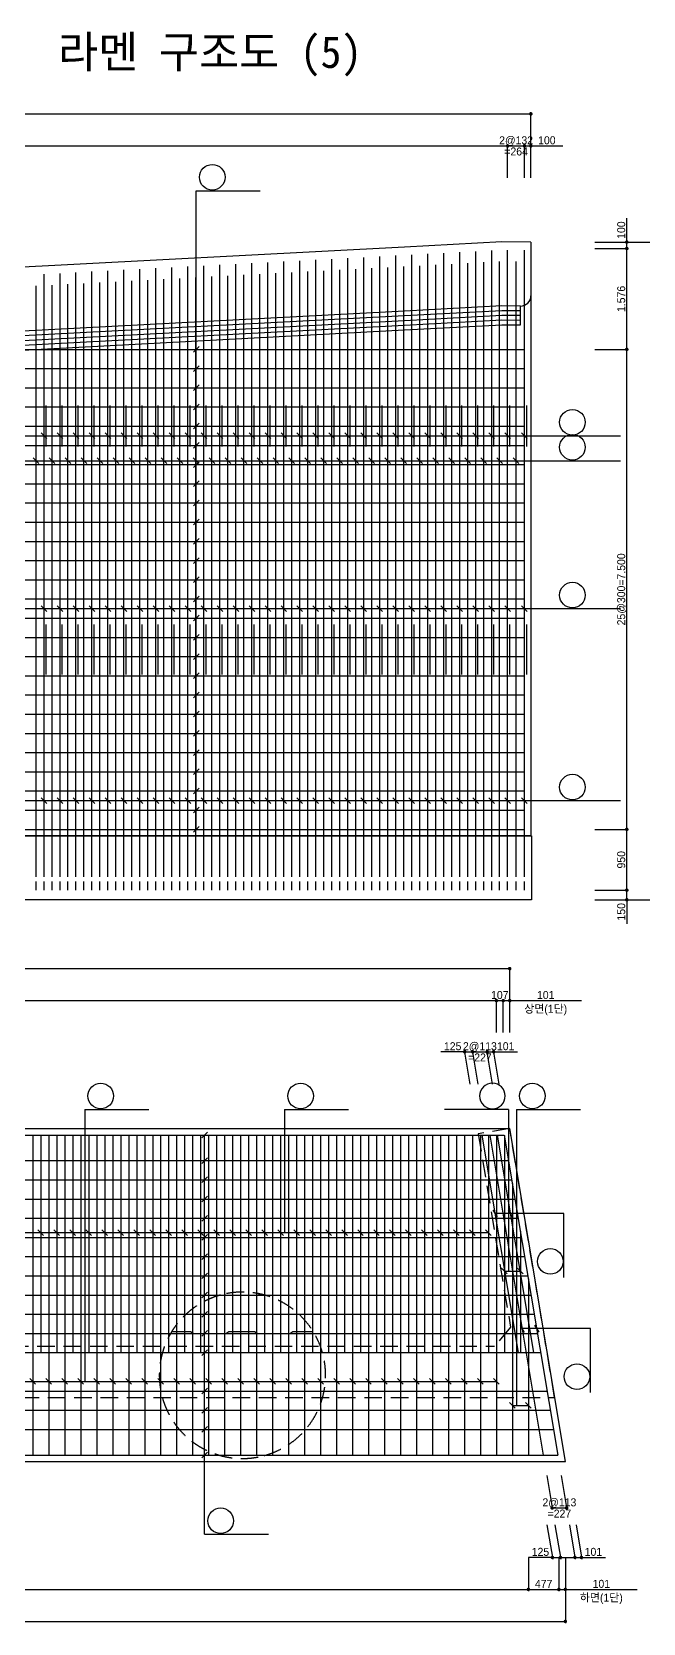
# Model space of a CAD drawing. Extents: x 2629709 to 3675628, y 1179 to 102095.
# Drawn here: x 3164761 to 3174322, y 3100 to 27964 of the extents above; entities that cross this region are included whole.
import ezdxf
from ezdxf.enums import TextEntityAlignment as Align

# ---------------------------------------------------------------- set-up
doc = ezdxf.new("R2010")
doc.units = 0
doc.header["$LTSCALE"] = 550
doc.header["$MEASUREMENT"] = 0
doc.linetypes.add('A-DASHD01', pattern=[0.75, 0.5, -0.25])
doc.linetypes.add('HIDDEN', pattern=[0.375, 0.25, -0.125])
for name, color, linetype in [('CS-CNTL', 1, 'A-DASHD01'), ('CS-CONC-MAJR', 4, 'CONTINUOUS'), ('CS-CONC-MINR', 3, 'A-DASHD01'), ('CS-DIML', 1, 'CONTINUOUS'), ('CS-DIMT', 3, 'CONTINUOUS'), ('CS-MISC', 3, 'CONTINUOUS'), ('CS-RBAR-EREC', 6, 'CONTINUOUS'), ('CS-RBAR-MAJR', 6, 'CONTINUOUS'), ('CS-SYMB', 3, 'CONTINUOUS'), ('CS-SYMB-LIN3', 1, 'CONTINUOUS'), ('CS-TEXT', 3, 'CONTINUOUS'), ('TITLE-TEXT', 7, 'CONTINUOUS')]:
    doc.layers.add(name, color=color, linetype=linetype)
doc.styles.add('A_STANDARD', font='Dotum.ttf')
doc.styles.add('TB_TEXT', font='DotumChe.ttf')

# ---------------------------------------------------------------- blocks, each defined once
blk = doc.blocks.new('CXLEATK')
at = {"layer": 'CS-MISC'}
blk.add_line((-0.883885, 0.883882), (0.883882, -0.883882), dxfattribs=at)
blk = doc.blocks.new('CSBNUM1')
at = {"layer": 'CS-SYMB-LIN3'}
blk.add_line((0, 0), (20, 0), dxfattribs=at)
blk.add_circle((5, 4.2), 4, dxfattribs=at)
at = {"layer": 'CS-TEXT', "style": 'A_STANDARD', "flags": 1}
blk.add_attdef('RB_NO', text='', height=2.5, dxfattribs=at).set_placement((5, 4.2), align=Align.MIDDLE)
for tag, p in [('RB_DIA', (11.5, 1.5)), ('RB_LEN', (1.739, -3.958874))]:
    blk.add_attdef(tag, p, '', height=2.5, dxfattribs=at)
blk = doc.blocks.new('CSNUM1-KCFIT')
at = {"layer": 'CS-SYMB-LIN3'}
blk.add_line((0, 0), (20, 0), dxfattribs=at)
blk.add_circle((5, 4.2), 4, dxfattribs=at)
at = {"layer": 'CS-TEXT', "style": 'A_STANDARD', "width": 1.529584, "flags": 1}
blk.add_attdef('RB_NO', text='', height=2.5, dxfattribs=at).set_placement((1.604173, 2.917017), (8.341627, 2.917017), align=Align.FIT)
at = {"layer": 'CS-TEXT', "style": 'A_STANDARD', "flags": 1}
for tag, p in [('RB_DIA', (11.5, 1.5)), ('RB_LEN', (1.739, -3.958874))]:
    blk.add_attdef(tag, p, '', height=2.5, dxfattribs=at)
blk = doc.blocks.new('CXDIMDT2')
at = {"layer": 'CS-MISC', "const_width": 0.5}
blk.add_lwpolyline([(0.25, 0, 1), (-0.25, 0, 1)], format="xyb", close=True, dxfattribs=at)

msp = doc.modelspace()

# ---------------------------------------------------------------- linework, layer by layer
at = {"layer": 'CS-CNTL', "linetype": 'A-DASHD01'}
for start, end in [(105.2508, 285.2508), (285.2508, 105.2508)]:
    msp.add_arc((3168055, 6973), 1300, start, end, dxfattribs=at)
at = {"layer": 'CS-CONC-MAJR'}
for p, q in [((3172109, 24682), (3170587, 24601)), ((3172565, 24679), (3172109, 24682)), ((3172565, 24679), (3172565, 15403)), ((3172565, 24679), (3172565, 23840)), ((3170587, 24601), (3161758, 24136)), ((3172109, 23682), (3170587, 23601)), ((3172404, 23680), (3172109, 23682)), ((3172398, 23680), (3172398, 23380)), ((3170587, 23601), (3161758, 23136)), ((3170587, 23526), (3161758, 23061)), ((3170587, 23451), (3161758, 22986)), ((3170587, 23376), (3161758, 22911)), ((3172109, 23607), (3170587, 23526)), ((3172109, 23532), (3170587, 23451)), ((3172109, 23457), (3170587, 23376)), ((3172109, 23382), (3170587, 23301)), ((3172398, 23605), (3172109, 23607)), ((3172398, 23530), (3172109, 23532)), ((3172398, 23455), (3172109, 23457)), ((3172398, 23380), (3172109, 23382)), ((3170587, 23301), (3161758, 22836)), ((3151833, 15403), (3172574, 15403)), ((3172565, 15403), (3162202, 15403)), ((3172574, 15403), (3172574, 14403)), ((3172574, 14403), (3151833, 14403)), ((3151447, 10827), (3172234, 10827)), ((3173104, 5627), (3172234, 10827)), ((3152409, 5627), (3173104, 5627))]:
    msp.add_line(p, q, dxfattribs=at)
msp.add_arc((3172405, 23840), 160, 269.6503, 0, dxfattribs=at)
at = {"layer": 'CS-CONC-MINR'}
for p, q in [((3172234, 10827), (3171741, 10745)), ((3171741, 10745), (3172247, 7723)), ((3172937, 6627), (3172234, 10827)), ((3172247, 7723), (3171996, 7427)), ((3152884, 7427), (3171996, 7427)), ((3152224, 6627), (3172937, 6627))]:
    msp.add_line(p, q, dxfattribs=at)
at = {"layer": 'CS-DIML'}
for p, q in [((3151838, 26682), (3172565, 26682)), ((3151838, 26682), (3172565, 26682)), ((3172565, 26182), (3172565, 26707)), ((3172565, 26182), (3172565, 26707)), ((3152202, 26182), (3172202, 26182)), ((3152202, 26182), (3172202, 26182)), ((3172202, 25682), (3172202, 26207)), ((3172202, 25682), (3172202, 26207)), ((3172202, 26182), (3172465, 26182)), ((3172202, 26182), (3172465, 26182)), ((3172465, 25682), (3172465, 26207)), ((3172465, 25682), (3172465, 26207)), ((3172465, 26182), (3172565, 26182)), ((3172465, 26182), (3172565, 26182)), ((3172565, 25682), (3172565, 26207)), ((3172565, 25682), (3172565, 26207)), ((3172565, 26182), (3173065, 26182)), ((3172565, 26182), (3173065, 26182)), ((3167333, 23003), (3167333, 25482)), ((3174065, 24679), (3174065, 25054)), ((3173565, 24679), (3174090, 24679)), ((3174065, 24579), (3174065, 24679)), ((3174065, 24679), (3174590, 24679)), ((3173565, 24579), (3174090, 24579)), ((3174065, 23003), (3174065, 24579)), ((3167333, 15503), (3167333, 23003)), ((3173565, 23003), (3174090, 23003)), ((3174065, 15503), (3174065, 23003)), ((3162452, 21653), (3172465, 21653)), ((3172465, 21653), (3172965, 21653)), ((3162327, 21263), (3172334, 21263)), ((3172334, 21263), (3172965, 21263)), ((3162452, 18953), (3172465, 18953)), ((3172465, 18953), (3172965, 18953)), ((3162452, 15953), (3172465, 15953)), ((3172465, 15953), (3172965, 15953)), ((3173565, 15503), (3174090, 15503)), ((3174065, 14553), (3174065, 15503)), ((3173565, 14553), (3174090, 14553)), ((3174065, 14403), (3174065, 14553)), ((3173565, 14403), (3174090, 14403)), ((3174065, 14403), (3174065, 14028)), ((3174065, 14403), (3174590, 14403)), ((3151447, 13327), (3172234, 13327)), ((3172234, 12827), (3172234, 13352)), ((3152151, 12827), (3172026, 12827)), ((3172026, 12327), (3172026, 12852)), ((3172026, 12827), (3172133, 12827)), ((3172133, 12327), (3172133, 12852)), ((3172133, 12827), (3172234, 12827)), ((3172234, 12327), (3172234, 12852)), ((3172234, 12827), (3173359, 12827)), ((3171530, 12027), (3171155, 12027)), ((3171615, 11521), (3171526, 12052)), ((3171530, 12027), (3171655, 12027)), ((3171740, 11521), (3171651, 12052)), ((3171655, 12027), (3171882, 12027)), ((3171967, 11521), (3171878, 12052)), ((3171882, 12027), (3171983, 12027)), ((3172068, 11521), (3171979, 12052)), ((3171983, 12027), (3172358, 12027)), ((3165589, 11127), (3165589, 6877)), ((3168714, 11127), (3168714, 9202)), ((3172214, 11127), (3172214, 8602)), ((3172339, 11127), (3172339, 6502)), ((3167464, 5727), (3167464, 10727)), ((3172241, 9502), (3172003, 9502)), ((3173080, 9502), (3172241, 9502)), ((3162401, 9202), (3171901, 9202)), ((3172151, 8602), (3172401, 8602)), ((3172656, 7702), (3172429, 7702)), ((3173495, 7702), (3172656, 7702)), ((3162526, 6877), (3172026, 6877)), ((3172276, 6502), (3172526, 6502)), ((3167464, 4490), (3167464, 5727)), ((3172813, 5407), (3172902, 4875)), ((3173040, 5407), (3173129, 4875)), ((3172898, 4900), (3173125, 4900)), ((3172817, 4634), (3172906, 4102)), ((3172942, 4634), (3173031, 4102)), ((3173169, 4634), (3173258, 4102)), ((3173271, 4634), (3173360, 4102)), ((3172526, 4127), (3172526, 3602)), ((3172902, 4127), (3172527, 4127)), ((3172902, 4127), (3173027, 4127)), ((3173003, 4127), (3173003, 3602)), ((3173027, 4127), (3173254, 4127)), ((3173104, 4127), (3173104, 3602)), ((3173254, 4127), (3173355, 4127)), ((3173355, 4127), (3173730, 4127)), ((3152526, 3627), (3172526, 3627)), ((3172526, 3627), (3173003, 3627)), ((3173003, 3627), (3173104, 3627)), ((3173104, 3627), (3174229, 3627)), ((3173104, 3627), (3173104, 3102)), ((3152409, 3127), (3173104, 3127))]:
    msp.add_line(p, q, dxfattribs=at)
at = {"layer": 'CS-RBAR-EREC'}
for p, q in [((3164988, 21483), (3164988, 22123)), ((3165238, 21483), (3165238, 22123)), ((3165488, 21483), (3165488, 22123)), ((3165738, 21483), (3165738, 22123)), ((3165988, 21483), (3165988, 22123)), ((3166238, 21483), (3166238, 22123)), ((3166488, 21483), (3166488, 22123)), ((3166738, 21483), (3166738, 22123)), ((3166988, 21483), (3166988, 22123)), ((3167238, 21483), (3167238, 22123)), ((3167488, 21483), (3167488, 22123)), ((3167738, 21483), (3167738, 22123)), ((3167988, 21483), (3167988, 22123)), ((3168238, 21483), (3168238, 22123)), ((3168488, 21483), (3168488, 22123)), ((3168738, 21483), (3168738, 22123)), ((3168988, 21483), (3168988, 22123)), ((3169238, 21483), (3169238, 22123)), ((3169488, 21483), (3169488, 22123)), ((3169738, 21483), (3169738, 22123)), ((3169988, 21483), (3169988, 22123)), ((3170238, 21483), (3170238, 22123)), ((3170488, 21483), (3170488, 22123)), ((3170738, 21483), (3170738, 22123)), ((3170988, 21483), (3170988, 22123)), ((3171238, 21483), (3171238, 22123)), ((3171488, 21483), (3171488, 22123)), ((3171738, 21483), (3171738, 22123)), ((3171988, 21483), (3171988, 22123)), ((3172238, 21483), (3172238, 22123)), ((3172501, 21483), (3172501, 22123)), ((3164988, 17923), (3164988, 18703)), ((3165238, 17923), (3165238, 18703)), ((3165488, 17923), (3165488, 18703)), ((3165738, 17923), (3165738, 18703)), ((3165988, 17923), (3165988, 18703)), ((3166238, 17923), (3166238, 18703)), ((3166488, 17923), (3166488, 18703)), ((3166738, 17923), (3166738, 18703)), ((3166988, 17923), (3166988, 18703)), ((3167238, 17923), (3167238, 18703)), ((3167488, 17923), (3167488, 18703)), ((3167738, 17923), (3167738, 18703)), ((3167988, 17923), (3167988, 18703)), ((3168238, 17923), (3168238, 18703)), ((3168488, 17923), (3168488, 18703)), ((3168738, 17923), (3168738, 18703)), ((3168988, 17923), (3168988, 18703)), ((3169238, 17923), (3169238, 18703)), ((3169488, 17923), (3169488, 18703)), ((3169738, 17923), (3169738, 18703)), ((3169988, 17923), (3169988, 18703)), ((3170238, 17923), (3170238, 18703)), ((3170488, 17923), (3170488, 18703)), ((3170738, 17923), (3170738, 18703)), ((3170988, 17923), (3170988, 18703)), ((3171238, 17923), (3171238, 18703)), ((3171488, 17923), (3171488, 18703)), ((3171738, 17923), (3171738, 18703)), ((3171988, 17923), (3171988, 18703)), ((3172238, 17923), (3172238, 18703)), ((3172501, 17923), (3172501, 18703))]:
    msp.add_line(p, q, dxfattribs=at)
at = {"layer": 'CS-RBAR-EREC', "linetype": 'Continuous'}
for p, q in [((3167771, 8242), (3167794, 8227)), ((3168294, 8227), (3168324, 8245)), ((3166950, 7657), (3167244, 7657)), ((3167244, 7657), (3167294, 7627)), ((3167794, 7627), (3167844, 7657)), ((3167844, 7657), (3168244, 7657)), ((3168244, 7657), (3168294, 7627)), ((3168794, 7627), (3168844, 7657)), ((3168844, 7657), (3169160, 7657))]:
    msp.add_line(p, q, dxfattribs=at)
at = {"layer": 'CS-RBAR-MAJR'}
for p, q in [((3168702, 21483), (3168702, 24375)), ((3168952, 21483), (3168952, 24388)), ((3169202, 21483), (3169202, 24401)), ((3169452, 21483), (3169452, 24414)), ((3169702, 21483), (3169702, 24427)), ((3169952, 21483), (3169952, 24440)), ((3170202, 21483), (3170202, 24454)), ((3170452, 21483), (3170452, 24467)), ((3170702, 21483), (3170702, 24480)), ((3170952, 21483), (3170952, 24493)), ((3171202, 21483), (3171202, 24506)), ((3171452, 21483), (3171452, 24520)), ((3171702, 21483), (3171702, 24533)), ((3171952, 21483), (3171952, 24546)), ((3172077, 14793), (3172077, 24376)), ((3172202, 21483), (3172202, 24554)), ((3172334, 14793), (3172334, 24376)), ((3172465, 21483), (3172465, 24553)), ((3164952, 21483), (3164952, 24177)), ((3165202, 21483), (3165202, 24190)), ((3165452, 21483), (3165452, 24204)), ((3165702, 21483), (3165702, 24217)), ((3165952, 21483), (3165952, 24230)), ((3166202, 21483), (3166202, 24243)), ((3166452, 21483), (3166452, 24256)), ((3166702, 21483), (3166702, 24269)), ((3166952, 21483), (3166952, 24283)), ((3167202, 21483), (3167202, 24296)), ((3167327, 14793), (3167327, 24126)), ((3167452, 21483), (3167452, 24309)), ((3167577, 14793), (3167577, 24139)), ((3167702, 21483), (3167702, 24322)), ((3167827, 14793), (3167827, 24152)), ((3167952, 21483), (3167952, 24335)), ((3168077, 14793), (3168077, 24165)), ((3168202, 21483), (3168202, 24348)), ((3168327, 14793), (3168327, 24178)), ((3168452, 21483), (3168452, 24362)), ((3168577, 14793), (3168577, 24191)), ((3168827, 14793), (3168827, 24204)), ((3169077, 14793), (3169077, 24218)), ((3169327, 14793), (3169327, 24231)), ((3169577, 14793), (3169577, 24244)), ((3169827, 14793), (3169827, 24257)), ((3170077, 14793), (3170077, 24270)), ((3170327, 14793), (3170327, 24283)), ((3170577, 14793), (3170577, 24297)), ((3170827, 14793), (3170827, 24310)), ((3171077, 14793), (3171077, 24323)), ((3171327, 14793), (3171327, 24336)), ((3171577, 14793), (3171577, 24350)), ((3171827, 14793), (3171827, 24363)), ((3164827, 14793), (3164827, 23994)), ((3165077, 14793), (3165077, 24007)), ((3165327, 14793), (3165327, 24020)), ((3165577, 14793), (3165577, 24033)), ((3165827, 14793), (3165827, 24047)), ((3166077, 14793), (3166077, 24060)), ((3166327, 14793), (3166327, 24073)), ((3166577, 14793), (3166577, 24086)), ((3166827, 14793), (3166827, 24099)), ((3167077, 14793), (3167077, 24112)), ((3162202, 23003), (3172464, 23003)), ((3162202, 22703), (3172464, 22703)), ((3162202, 22403), (3172464, 22403)), ((3162202, 22103), (3172464, 22103)), ((3164952, 17923), (3164952, 22123)), ((3165202, 17923), (3165202, 22123)), ((3165452, 17923), (3165452, 22123)), ((3165702, 17923), (3165702, 22123)), ((3165952, 17923), (3165952, 22123)), ((3166202, 17923), (3166202, 22123)), ((3166452, 17923), (3166452, 22123)), ((3166702, 17923), (3166702, 22123)), ((3166952, 17923), (3166952, 22123)), ((3167202, 17923), (3167202, 22123)), ((3167452, 17923), (3167452, 22123)), ((3167702, 17923), (3167702, 22123)), ((3167952, 17923), (3167952, 22123)), ((3168202, 17923), (3168202, 22123)), ((3168452, 17923), (3168452, 22123)), ((3168702, 17923), (3168702, 22123)), ((3168952, 17923), (3168952, 22123)), ((3169202, 17923), (3169202, 22123)), ((3169452, 17923), (3169452, 22123)), ((3169702, 17923), (3169702, 22123)), ((3169952, 17923), (3169952, 22123)), ((3170202, 17923), (3170202, 22123)), ((3170452, 17923), (3170452, 22123)), ((3170702, 17923), (3170702, 22123)), ((3170952, 17923), (3170952, 22123)), ((3171202, 17923), (3171202, 22123)), ((3171452, 17923), (3171452, 22123)), ((3171702, 17923), (3171702, 22123)), ((3171952, 17923), (3171952, 22123)), ((3172202, 17923), (3172202, 22123)), ((3172465, 17923), (3172465, 22123)), ((3162202, 21803), (3172464, 21803)), ((3162202, 21503), (3172464, 21503)), ((3162202, 21203), (3172464, 21203)), ((3162202, 20903), (3172464, 20903)), ((3162202, 20603), (3172464, 20603)), ((3162202, 20303), (3172464, 20303)), ((3162202, 20003), (3172464, 20003)), ((3162202, 19703), (3172464, 19703)), ((3162202, 19403), (3172464, 19403)), ((3162202, 19103), (3172464, 19103)), ((3162202, 18803), (3172464, 18803)), ((3164952, 14823), (3164952, 18703)), ((3165202, 14823), (3165202, 18703)), ((3165452, 14823), (3165452, 18703)), ((3165702, 14823), (3165702, 18703)), ((3165952, 14823), (3165952, 18703)), ((3166202, 14823), (3166202, 18703)), ((3166452, 14823), (3166452, 18703)), ((3166702, 14823), (3166702, 18703)), ((3166952, 14823), (3166952, 18703)), ((3167202, 14823), (3167202, 18703)), ((3167452, 14823), (3167452, 18703)), ((3167702, 14823), (3167702, 18703)), ((3167952, 14823), (3167952, 18703)), ((3168202, 14823), (3168202, 18703)), ((3168452, 14823), (3168452, 18703)), ((3168702, 14823), (3168702, 18703)), ((3168952, 14823), (3168952, 18703)), ((3169202, 14823), (3169202, 18703)), ((3169452, 14823), (3169452, 18703)), ((3169702, 14823), (3169702, 18703)), ((3169952, 14823), (3169952, 18703)), ((3170202, 14823), (3170202, 18703)), ((3170452, 14823), (3170452, 18703)), ((3170702, 14823), (3170702, 18703)), ((3170952, 14823), (3170952, 18703)), ((3171202, 14823), (3171202, 18703)), ((3171452, 14823), (3171452, 18703)), ((3171702, 14823), (3171702, 18703)), ((3171952, 14823), (3171952, 18703)), ((3172202, 14823), (3172202, 18703)), ((3172465, 14823), (3172465, 18703)), ((3162202, 18503), (3172464, 18503)), ((3162202, 18203), (3172464, 18203)), ((3162202, 17903), (3172464, 17903)), ((3162202, 17603), (3172464, 17603)), ((3162202, 17303), (3172464, 17303)), ((3162202, 17003), (3172464, 17003)), ((3162202, 16703), (3172464, 16703)), ((3162202, 16403), (3172464, 16403)), ((3162202, 16103), (3172464, 16103)), ((3162202, 15803), (3172464, 15803)), ((3162202, 15503), (3172464, 15503)), ((3162299, 10727), (3172150, 10727)), ((3164776, 10727), (3164776, 5727)), ((3164901, 10727), (3164901, 7327)), ((3165026, 10727), (3165026, 5727)), ((3165151, 10727), (3165151, 7327)), ((3165276, 10727), (3165276, 5727)), ((3165401, 10727), (3165401, 7327)), ((3165526, 10727), (3165526, 5727)), ((3165651, 10727), (3165651, 7327)), ((3165776, 10727), (3165776, 5727)), ((3165901, 10727), (3165901, 7327)), ((3166026, 10727), (3166026, 5727)), ((3166151, 10727), (3166151, 7327)), ((3166276, 10727), (3166276, 5727)), ((3166401, 10727), (3166401, 7327)), ((3166526, 10727), (3166526, 5727)), ((3166651, 10727), (3166651, 7327)), ((3166776, 10727), (3166776, 5727)), ((3166901, 10727), (3166901, 7327)), ((3167026, 10727), (3167026, 5727)), ((3167151, 10727), (3167151, 7327)), ((3167276, 10727), (3167276, 5727)), ((3167401, 10727), (3167401, 7327)), ((3167526, 10727), (3167526, 5727)), ((3167651, 10727), (3167651, 7327)), ((3167776, 10727), (3167776, 5727)), ((3167901, 10727), (3167901, 7327)), ((3168026, 10727), (3168026, 5727)), ((3168151, 10727), (3168151, 7327)), ((3168276, 10727), (3168276, 5727)), ((3168401, 10727), (3168401, 7327)), ((3168526, 10727), (3168526, 5727)), ((3168651, 10727), (3168651, 7327)), ((3168776, 10727), (3168776, 5727)), ((3168901, 10727), (3168901, 7327)), ((3169026, 10727), (3169026, 5727)), ((3169151, 10727), (3169151, 7327)), ((3169276, 10727), (3169276, 5727)), ((3169401, 10727), (3169401, 7327)), ((3169526, 10727), (3169526, 5727)), ((3169651, 10727), (3169651, 7327)), ((3169776, 10727), (3169776, 5727)), ((3169901, 10727), (3169901, 7327)), ((3170026, 10727), (3170026, 5727)), ((3170151, 10727), (3170151, 7327)), ((3170276, 10727), (3170276, 5727)), ((3170401, 10727), (3170401, 7327)), ((3170526, 10727), (3170526, 5727)), ((3170651, 10727), (3170651, 7327)), ((3170776, 10727), (3170776, 5727)), ((3170901, 10727), (3170901, 7327)), ((3171026, 10727), (3171026, 5727)), ((3171151, 10727), (3171151, 7327)), ((3171276, 10727), (3171276, 5727)), ((3171401, 10727), (3171401, 7327)), ((3171526, 10727), (3171526, 5727)), ((3171651, 10727), (3171651, 7327)), ((3171776, 10727), (3171776, 5727)), ((3171798, 10727), (3172367, 7327)), ((3171901, 10727), (3171901, 7327)), ((3171923, 10727), (3172759, 5727)), ((3172026, 10727), (3172026, 5727)), ((3172036, 10727), (3172605, 7327)), ((3172150, 10727), (3172986, 5727)), ((3172151, 10719), (3172151, 7327)), ((3162299, 10327), (3172217, 10327)), ((3162299, 10027), (3172267, 10027)), ((3172276, 9972), (3172276, 5727)), ((3162299, 9727), (3172317, 9727)), ((3162299, 9427), (3172367, 9427)), ((3172401, 9225), (3172401, 7327)), ((3162299, 9127), (3172417, 9127)), ((3162299, 8827), (3172468, 8827)), ((3162299, 8527), (3172518, 8527)), ((3172526, 8478), (3172526, 5727)), ((3162299, 8227), (3172568, 8227)), ((3162299, 7927), (3172618, 7927)), ((3162299, 7627), (3172668, 7627)), ((3162299, 7327), (3172719, 7327)), ((3162299, 6727), (3172819, 6727)), ((3162299, 6427), (3172869, 6427)), ((3162299, 6127), (3172919, 6127)), ((3162299, 5727), (3172986, 5727))]:
    msp.add_line(p, q, dxfattribs=at)
at = {"layer": 'CS-RBAR-MAJR', "linetype": 'HIDDEN'}
for p, q in [((3164827, 14553), (3164827, 14793)), ((3164952, 14553), (3164952, 14823)), ((3165077, 14553), (3165077, 14793)), ((3165202, 14553), (3165202, 14823)), ((3165327, 14553), (3165327, 14793)), ((3165452, 14553), (3165452, 14823)), ((3165577, 14553), (3165577, 14793)), ((3165702, 14553), (3165702, 14823)), ((3165827, 14553), (3165827, 14793)), ((3165952, 14553), (3165952, 14823)), ((3166077, 14553), (3166077, 14793)), ((3166202, 14553), (3166202, 14823)), ((3166327, 14553), (3166327, 14793)), ((3166452, 14553), (3166452, 14823)), ((3166577, 14553), (3166577, 14793)), ((3166702, 14553), (3166702, 14823)), ((3166827, 14553), (3166827, 14793)), ((3166952, 14553), (3166952, 14823)), ((3167077, 14553), (3167077, 14793)), ((3167202, 14553), (3167202, 14823)), ((3167327, 14553), (3167327, 14793)), ((3167452, 14553), (3167452, 14823)), ((3167577, 14553), (3167577, 14793)), ((3167702, 14553), (3167702, 14823)), ((3167827, 14553), (3167827, 14793)), ((3167952, 14553), (3167952, 14823)), ((3168077, 14553), (3168077, 14793)), ((3168202, 14553), (3168202, 14823)), ((3168327, 14553), (3168327, 14793)), ((3168452, 14553), (3168452, 14823)), ((3168577, 14553), (3168577, 14793)), ((3168702, 14553), (3168702, 14823)), ((3168827, 14553), (3168827, 14793)), ((3168952, 14553), (3168952, 14823)), ((3169077, 14553), (3169077, 14793)), ((3169202, 14553), (3169202, 14823)), ((3169327, 14553), (3169327, 14793)), ((3169452, 14553), (3169452, 14823)), ((3169577, 14553), (3169577, 14793)), ((3169702, 14553), (3169702, 14823)), ((3169827, 14553), (3169827, 14793)), ((3169952, 14553), (3169952, 14823)), ((3170077, 14553), (3170077, 14793)), ((3170202, 14553), (3170202, 14823)), ((3170327, 14553), (3170327, 14793)), ((3170452, 14553), (3170452, 14823)), ((3170577, 14553), (3170577, 14793)), ((3170702, 14553), (3170702, 14823)), ((3170827, 14553), (3170827, 14793)), ((3170952, 14553), (3170952, 14823)), ((3171077, 14553), (3171077, 14793)), ((3171202, 14553), (3171202, 14823)), ((3171327, 14553), (3171327, 14793)), ((3171452, 14553), (3171452, 14823)), ((3171577, 14553), (3171577, 14793)), ((3171702, 14553), (3171702, 14823)), ((3171827, 14553), (3171827, 14793)), ((3171952, 14553), (3171952, 14823)), ((3172077, 14553), (3172077, 14793)), ((3172202, 14553), (3172202, 14823)), ((3172334, 14553), (3172334, 14793)), ((3172465, 14553), (3172465, 14823))]:
    msp.add_line(p, q, dxfattribs=at)

# ---------------------------------------------------------------- block references
at = {"layer": 'CS-RBAR-MAJR', "yscale": 50, "zscale": 50}
for p, xscale in [((3167333, 25482), 50), ((3172965, 21653), 50), ((3172965, 18953), 50), ((3172965, 15953), 50), ((3165589, 11127), 50), ((3168714, 11127), 50), ((3172214, 11127), -50), ((3172339, 11127), 50), ((3167464, 4490), 50)]:
    msp.add_blockref('CSBNUM1', p, dxfattribs=dict(at, xscale=xscale))
at = {"layer": 'CS-RBAR-MAJR', "xscale": 50, "yscale": 50, "zscale": 50, "rotation": 90}
for p in [(3173080, 8502), (3173495, 6702)]:
    msp.add_blockref('CSBNUM1', p, dxfattribs=at)
at = {"layer": 'CS-SYMB'}
for name, p, xscale, yscale, zscale, rotation in [('CXDIMDT2', (3172565, 26682), 55, 55, 55, 90), ('CXDIMDT2', (3172565, 26682), 55, 55, 55, 90), ('CXDIMDT2', (3172202, 26182), 55, 55, 55, 90), ('CXDIMDT2', (3172202, 26182), 55, 55, 55, 90), ('CXDIMDT2', (3172202, 26182), 55, 55, 55, 90), ('CXDIMDT2', (3172202, 26182), 55, 55, 55, 90), ('CXDIMDT2', (3172465, 26182), 55, 55, 55, 90), ('CXDIMDT2', (3172465, 26182), 55, 55, 55, 90), ('CXDIMDT2', (3172465, 26182), 55, 55, 55, 90), ('CXDIMDT2', (3172465, 26182), 55, 55, 55, 90), ('CXDIMDT2', (3172565, 26182), 55, 55, 55, 90), ('CXDIMDT2', (3172565, 26182), 55, 55, 55, 90), ('CXDIMDT2', (3172565, 26182), 55, 55, 55, 90), ('CXDIMDT2', (3172565, 26182), 55, 55, 55, 90), ('CXDIMDT2', (3174065, 24679), 55, 55, 55, 90), ('CXDIMDT2', (3174065, 24679), 55, 55, 55, 90), ('CXDIMDT2', (3174065, 24579), 55, 55, 55, 90), ('CXDIMDT2', (3174065, 24579), 55, 55, 55, 90), ('CXLEATK', (3167333, 23003), 50, 50, 50, 90), ('CXDIMDT2', (3174065, 23003), 55, 55, 55, 90), ('CXDIMDT2', (3174065, 23003), 55, 55, 55, 90), ('CXLEATK', (3167333, 22703), 50, 50, 50, 90), ('CXLEATK', (3167333, 22403), 50, 50, 50, 90), ('CXLEATK', (3167333, 22103), 50, 50, 50, 90), ('CXLEATK', (3164952, 21653), 50, 50, 50, 180), ('CXLEATK', (3165202, 21653), 50, 50, 50, 180), ('CXLEATK', (3165452, 21653), 50, 50, 50, 180), ('CXLEATK', (3165702, 21653), 50, 50, 50, 180), ('CXLEATK', (3165952, 21653), 50, 50, 50, 180), ('CXLEATK', (3166202, 21653), 50, 50, 50, 180), ('CXLEATK', (3166452, 21653), 50, 50, 50, 180), ('CXLEATK', (3166702, 21653), 50, 50, 50, 180), ('CXLEATK', (3166952, 21653), 50, 50, 50, 180), ('CXLEATK', (3167202, 21653), 50, 50, 50, 180), ('CXLEATK', (3167333, 21803), 50, 50, 50, 90), ('CXLEATK', (3167452, 21653), 50, 50, 50, 180), ('CXLEATK', (3167702, 21653), 50, 50, 50, 180), ('CXLEATK', (3167952, 21653), 50, 50, 50, 180), ('CXLEATK', (3168202, 21653), 50, 50, 50, 180), ('CXLEATK', (3168452, 21653), 50, 50, 50, 180), ('CXLEATK', (3168702, 21653), 50, 50, 50, 180), ('CXLEATK', (3168952, 21653), 50, 50, 50, 180), ('CXLEATK', (3169202, 21653), 50, 50, 50, 180), ('CXLEATK', (3169452, 21653), 50, 50, 50, 180), ('CXLEATK', (3169702, 21653), 50, 50, 50, 180), ('CXLEATK', (3169952, 21653), 50, 50, 50, 180), ('CXLEATK', (3170202, 21653), 50, 50, 50, 180), ('CXLEATK', (3170452, 21653), 50, 50, 50, 180), ('CXLEATK', (3170702, 21653), 50, 50, 50, 180), ('CXLEATK', (3170952, 21653), 50, 50, 50, 180), ('CXLEATK', (3171202, 21653), 50, 50, 50, 180), ('CXLEATK', (3171452, 21653), 50, 50, 50, 180), ('CXLEATK', (3171702, 21653), 50, 50, 50, 180), ('CXLEATK', (3171952, 21653), 50, 50, 50, 180), ('CXLEATK', (3172202, 21653), 50, 50, 50, 180), ('CXLEATK', (3172465, 21653), 50, 50, 50, 180), ('CXLEATK', (3167333, 21503), 50, 50, 50, 90), ('CXLEATK', (3164827, 21263), 50, 50, 50, 180), ('CXLEATK', (3165077, 21263), 50, 50, 50, 180), ('CXLEATK', (3165327, 21263), 50, 50, 50, 180), ('CXLEATK', (3165577, 21263), 50, 50, 50, 180), ('CXLEATK', (3165827, 21263), 50, 50, 50, 180), ('CXLEATK', (3166077, 21263), 50, 50, 50, 180), ('CXLEATK', (3166327, 21263), 50, 50, 50, 180), ('CXLEATK', (3166577, 21263), 50, 50, 50, 180), ('CXLEATK', (3166827, 21263), 50, 50, 50, 180), ('CXLEATK', (3167077, 21263), 50, 50, 50, 180), ('CXLEATK', (3167327, 21263), 50, 50, 50, 180), ('CXLEATK', (3167333, 21203), 50, 50, 50, 90), ('CXLEATK', (3167577, 21263), 50, 50, 50, 180), ('CXLEATK', (3167827, 21263), 50, 50, 50, 180), ('CXLEATK', (3168077, 21263), 50, 50, 50, 180), ('CXLEATK', (3168327, 21263), 50, 50, 50, 180), ('CXLEATK', (3168577, 21263), 50, 50, 50, 180), ('CXLEATK', (3168827, 21263), 50, 50, 50, 180), ('CXLEATK', (3169077, 21263), 50, 50, 50, 180), ('CXLEATK', (3169327, 21263), 50, 50, 50, 180), ('CXLEATK', (3169577, 21263), 50, 50, 50, 180), ('CXLEATK', (3169827, 21263), 50, 50, 50, 180), ('CXLEATK', (3170077, 21263), 50, 50, 50, 180), ('CXLEATK', (3170327, 21263), 50, 50, 50, 180), ('CXLEATK', (3170577, 21263), 50, 50, 50, 180), ('CXLEATK', (3170827, 21263), 50, 50, 50, 180), ('CXLEATK', (3171077, 21263), 50, 50, 50, 180), ('CXLEATK', (3171327, 21263), 50, 50, 50, 180), ('CXLEATK', (3171577, 21263), 50, 50, 50, 180), ('CXLEATK', (3171827, 21263), 50, 50, 50, 180), ('CXLEATK', (3172077, 21263), 50, 50, 50, 180), ('CXLEATK', (3172334, 21263), 50, 50, 50, 180), ('CXLEATK', (3167333, 20903), 50, 50, 50, 90), ('CXLEATK', (3167333, 20603), 50, 50, 50, 90), ('CXLEATK', (3167333, 20303), 50, 50, 50, 90), ('CXLEATK', (3167333, 20003), 50, 50, 50, 90), ('CXLEATK', (3167333, 19703), 50, 50, 50, 90), ('CXLEATK', (3167333, 19403), 50, 50, 50, 90), ('CXLEATK', (3167333, 19103), 50, 50, 50, 90), ('CXLEATK', (3164952, 18953), 50, 50, 50, 180), ('CXLEATK', (3165202, 18953), 50, 50, 50, 180), ('CXLEATK', (3165452, 18953), 50, 50, 50, 180), ('CXLEATK', (3165702, 18953), 50, 50, 50, 180), ('CXLEATK', (3165952, 18953), 50, 50, 50, 180), ('CXLEATK', (3166202, 18953), 50, 50, 50, 180), ('CXLEATK', (3166452, 18953), 50, 50, 50, 180), ('CXLEATK', (3166702, 18953), 50, 50, 50, 180), ('CXLEATK', (3166952, 18953), 50, 50, 50, 180), ('CXLEATK', (3167202, 18953), 50, 50, 50, 180), ('CXLEATK', (3167452, 18953), 50, 50, 50, 180), ('CXLEATK', (3167702, 18953), 50, 50, 50, 180), ('CXLEATK', (3167952, 18953), 50, 50, 50, 180), ('CXLEATK', (3168202, 18953), 50, 50, 50, 180), ('CXLEATK', (3168452, 18953), 50, 50, 50, 180), ('CXLEATK', (3168702, 18953), 50, 50, 50, 180), ('CXLEATK', (3168952, 18953), 50, 50, 50, 180), ('CXLEATK', (3169202, 18953), 50, 50, 50, 180), ('CXLEATK', (3169452, 18953), 50, 50, 50, 180), ('CXLEATK', (3169702, 18953), 50, 50, 50, 180), ('CXLEATK', (3169952, 18953), 50, 50, 50, 180), ('CXLEATK', (3170202, 18953), 50, 50, 50, 180), ('CXLEATK', (3170452, 18953), 50, 50, 50, 180), ('CXLEATK', (3170702, 18953), 50, 50, 50, 180), ('CXLEATK', (3170952, 18953), 50, 50, 50, 180), ('CXLEATK', (3171202, 18953), 50, 50, 50, 180), ('CXLEATK', (3171452, 18953), 50, 50, 50, 180), ('CXLEATK', (3171702, 18953), 50, 50, 50, 180), ('CXLEATK', (3171952, 18953), 50, 50, 50, 180), ('CXLEATK', (3172202, 18953), 50, 50, 50, 180), ('CXLEATK', (3172465, 18953), 50, 50, 50, 180), ('CXLEATK', (3167333, 18803), 50, 50, 50, 90), ('CXLEATK', (3167333, 18503), 50, 50, 50, 90), ('CXLEATK', (3167333, 18203), 50, 50, 50, 90), ('CXLEATK', (3167333, 17903), 50, 50, 50, 90), ('CXLEATK', (3167333, 17603), 50, 50, 50, 90), ('CXLEATK', (3167333, 17303), 50, 50, 50, 90), ('CXLEATK', (3167333, 17003), 50, 50, 50, 90), ('CXLEATK', (3167333, 16703), 50, 50, 50, 90), ('CXLEATK', (3167333, 16403), 50, 50, 50, 90), ('CXLEATK', (3164952, 15953), 50, 50, 50, 180), ('CXLEATK', (3165202, 15953), 50, 50, 50, 180), ('CXLEATK', (3165452, 15953), 50, 50, 50, 180), ('CXLEATK', (3165702, 15953), 50, 50, 50, 180), ('CXLEATK', (3165952, 15953), 50, 50, 50, 180), ('CXLEATK', (3166202, 15953), 50, 50, 50, 180), ('CXLEATK', (3166452, 15953), 50, 50, 50, 180), ('CXLEATK', (3166702, 15953), 50, 50, 50, 180), ('CXLEATK', (3166952, 15953), 50, 50, 50, 180), ('CXLEATK', (3167202, 15953), 50, 50, 50, 180), ('CXLEATK', (3167333, 16103), 50, 50, 50, 90), ('CXLEATK', (3167452, 15953), 50, 50, 50, 180), ('CXLEATK', (3167702, 15953), 50, 50, 50, 180), ('CXLEATK', (3167952, 15953), 50, 50, 50, 180), ('CXLEATK', (3168202, 15953), 50, 50, 50, 180), ('CXLEATK', (3168452, 15953), 50, 50, 50, 180), ('CXLEATK', (3168702, 15953), 50, 50, 50, 180), ('CXLEATK', (3168952, 15953), 50, 50, 50, 180), ('CXLEATK', (3169202, 15953), 50, 50, 50, 180), ('CXLEATK', (3169452, 15953), 50, 50, 50, 180), ('CXLEATK', (3169702, 15953), 50, 50, 50, 180), ('CXLEATK', (3169952, 15953), 50, 50, 50, 180), ('CXLEATK', (3170202, 15953), 50, 50, 50, 180), ('CXLEATK', (3170452, 15953), 50, 50, 50, 180), ('CXLEATK', (3170702, 15953), 50, 50, 50, 180), ('CXLEATK', (3170952, 15953), 50, 50, 50, 180), ('CXLEATK', (3171202, 15953), 50, 50, 50, 180), ('CXLEATK', (3171452, 15953), 50, 50, 50, 180), ('CXLEATK', (3171702, 15953), 50, 50, 50, 180), ('CXLEATK', (3171952, 15953), 50, 50, 50, 180), ('CXLEATK', (3172202, 15953), 50, 50, 50, 180), ('CXLEATK', (3172465, 15953), 50, 50, 50, 180), ('CXLEATK', (3167333, 15803), 50, 50, 50, 90), ('CXLEATK', (3167333, 15503), 50, 50, 50, 90), ('CXDIMDT2', (3174065, 15503), 55, 55, 55, 90), ('CXDIMDT2', (3174065, 15503), 55, 55, 55, 90), ('CXDIMDT2', (3174065, 14553), 55, 55, 55, 90), ('CXDIMDT2', (3174065, 14553), 55, 55, 55, 90), ('CXDIMDT2', (3174065, 14403), 55, 55, 55, 90), ('CXDIMDT2', (3172234, 13327), 55, 55, 55, 90), ('CXDIMDT2', (3172026, 12827), 55, 55, 55, 90), ('CXDIMDT2', (3172026, 12827), 55, 55, 55, 90), ('CXDIMDT2', (3172133, 12827), 55, 55, 55, 90), ('CXDIMDT2', (3172133, 12827), 55, 55, 55, 90), ('CXDIMDT2', (3172234, 12827), 55, 55, 55, 90), ('CXDIMDT2', (3172234, 12827), 55, 55, 55, 90), ('CXDIMDT2', (3171530, 12027), 55, 55, 55, 90), ('CXDIMDT2', (3171655, 12027), 55, 55, 55, 90), ('CXDIMDT2', (3171655, 12027), 55, 55, 55, 90), ('CXDIMDT2', (3171882, 12027), 55, 55, 55, 90), ('CXDIMDT2', (3171882, 12027), 55, 55, 55, 90), ('CXDIMDT2', (3171983, 12027), 55, 55, 55, 90), ('CXDIMDT2', (3171983, 12027), 55, 55, 55, 90), ('CXLEATK', (3167464, 10727), 50, 50, 50, 270), ('CXLEATK', (3167464, 10327), 50, 50, 50, 270), ('CXLEATK', (3167464, 10027), 50, 50, 50, 270), ('CXLEATK', (3167464, 9727), 50, 50, 50, 270), ('CXLEATK', (3167464, 9427), 50, 50, 50, 270), ('CXLEATK', (3172003, 9502), 50, 50, 50, 346.999697), ('CXLEATK', (3172241, 9502), 50, 50, 50, 346.999697), ('CXLEATK', (3164901, 9202), 50, 50, 50, 180), ('CXLEATK', (3165151, 9202), 50, 50, 50, 180), ('CXLEATK', (3165401, 9202), 50, 50, 50, 180), ('CXLEATK', (3165651, 9202), 50, 50, 50, 180), ('CXLEATK', (3165901, 9202), 50, 50, 50, 180), ('CXLEATK', (3166151, 9202), 50, 50, 50, 180), ('CXLEATK', (3166401, 9202), 50, 50, 50, 180), ('CXLEATK', (3166651, 9202), 50, 50, 50, 180), ('CXLEATK', (3166901, 9202), 50, 50, 50, 180), ('CXLEATK', (3167151, 9202), 50, 50, 50, 180), ('CXLEATK', (3167401, 9202), 50, 50, 50, 180), ('CXLEATK', (3167651, 9202), 50, 50, 50, 180), ('CXLEATK', (3167901, 9202), 50, 50, 50, 180), ('CXLEATK', (3168151, 9202), 50, 50, 50, 180), ('CXLEATK', (3168401, 9202), 50, 50, 50, 180), ('CXLEATK', (3168651, 9202), 50, 50, 50, 180), ('CXLEATK', (3168901, 9202), 50, 50, 50, 180), ('CXLEATK', (3169151, 9202), 50, 50, 50, 180), ('CXLEATK', (3169401, 9202), 50, 50, 50, 180), ('CXLEATK', (3169651, 9202), 50, 50, 50, 180), ('CXLEATK', (3169901, 9202), 50, 50, 50, 180), ('CXLEATK', (3170151, 9202), 50, 50, 50, 180), ('CXLEATK', (3170401, 9202), 50, 50, 50, 180), ('CXLEATK', (3170651, 9202), 50, 50, 50, 180), ('CXLEATK', (3170901, 9202), 50, 50, 50, 180), ('CXLEATK', (3171151, 9202), 50, 50, 50, 180), ('CXLEATK', (3171401, 9202), 50, 50, 50, 180), ('CXLEATK', (3171651, 9202), 50, 50, 50, 180), ('CXLEATK', (3171901, 9202), 50, 50, 50, 180), ('CXLEATK', (3167464, 9127), 50, 50, 50, 270), ('CXLEATK', (3167464, 8827), 50, 50, 50, 270), ('CXLEATK', (3167464, 8527), 50, 50, 50, 270), ('CXLEATK', (3172151, 8602), 50, 50, 50, 180), ('CXLEATK', (3172401, 8602), 50, 50, 50, 180), ('CXLEATK', (3167464, 8227), 50, 50, 50, 270), ('CXLEATK', (3167464, 7927), 50, 50, 50, 270), ('CXLEATK', (3172429, 7702), 50, 50, 50, 346.999697), ('CXLEATK', (3172656, 7702), 50, 50, 50, 346.999697), ('CXLEATK', (3167464, 7627), 50, 50, 50, 270), ('CXLEATK', (3167464, 7327), 50, 50, 50, 270), ('CXLEATK', (3164776, 6877), 50, 50, 50, 180), ('CXLEATK', (3165026, 6877), 50, 50, 50, 180), ('CXLEATK', (3165276, 6877), 50, 50, 50, 180), ('CXLEATK', (3165526, 6877), 50, 50, 50, 180), ('CXLEATK', (3165776, 6877), 50, 50, 50, 180), ('CXLEATK', (3166026, 6877), 50, 50, 50, 180), ('CXLEATK', (3166276, 6877), 50, 50, 50, 180), ('CXLEATK', (3166526, 6877), 50, 50, 50, 180), ('CXLEATK', (3166776, 6877), 50, 50, 50, 180), ('CXLEATK', (3167026, 6877), 50, 50, 50, 180), ('CXLEATK', (3167276, 6877), 50, 50, 50, 180), ('CXLEATK', (3167464, 6727), 50, 50, 50, 270), ('CXLEATK', (3167526, 6877), 50, 50, 50, 180), ('CXLEATK', (3167776, 6877), 50, 50, 50, 180), ('CXLEATK', (3168026, 6877), 50, 50, 50, 180), ('CXLEATK', (3168276, 6877), 50, 50, 50, 180), ('CXLEATK', (3168526, 6877), 50, 50, 50, 180), ('CXLEATK', (3168776, 6877), 50, 50, 50, 180), ('CXLEATK', (3169026, 6877), 50, 50, 50, 180), ('CXLEATK', (3169276, 6877), 50, 50, 50, 180), ('CXLEATK', (3169526, 6877), 50, 50, 50, 180), ('CXLEATK', (3169776, 6877), 50, 50, 50, 180), ('CXLEATK', (3170026, 6877), 50, 50, 50, 180), ('CXLEATK', (3170276, 6877), 50, 50, 50, 180), ('CXLEATK', (3170526, 6877), 50, 50, 50, 180), ('CXLEATK', (3170776, 6877), 50, 50, 50, 180), ('CXLEATK', (3171026, 6877), 50, 50, 50, 180), ('CXLEATK', (3171276, 6877), 50, 50, 50, 180), ('CXLEATK', (3171526, 6877), 50, 50, 50, 180), ('CXLEATK', (3171776, 6877), 50, 50, 50, 180), ('CXLEATK', (3172026, 6877), 50, 50, 50, 180), ('CXLEATK', (3167464, 6427), 50, 50, 50, 270), ('CXLEATK', (3172276, 6502), 50, 50, 50, 180), ('CXLEATK', (3172526, 6502), 50, 50, 50, 180), ('CXLEATK', (3167464, 6127), 50, 50, 50, 270), ('CXLEATK', (3167464, 5727), 50, 50, 50, 270), ('CXDIMDT2', (3172898, 4900), 55, 55, 55, 90), ('CXDIMDT2', (3173125, 4900), 55, 55, 55, 90), ('CXDIMDT2', (3172902, 4127), 55, 55, 55, 90), ('CXDIMDT2', (3173027, 4127), 55, 55, 55, 90), ('CXDIMDT2', (3173027, 4127), 55, 55, 55, 90), ('CXDIMDT2', (3173254, 4127), 55, 55, 55, 90), ('CXDIMDT2', (3173254, 4127), 55, 55, 55, 90), ('CXDIMDT2', (3173355, 4127), 55, 55, 55, 90), ('CXDIMDT2', (3173355, 4127), 55, 55, 55, 90), ('CXDIMDT2', (3172526, 3627), 55, 55, 55, 90), ('CXDIMDT2', (3172526, 3627), 55, 55, 55, 90), ('CXDIMDT2', (3173003, 3627), 55, 55, 55, 90), ('CXDIMDT2', (3173003, 3627), 55, 55, 55, 90), ('CXDIMDT2', (3173104, 3627), 55, 55, 55, 90), ('CXDIMDT2', (3173104, 3627), 55, 55, 55, 90), ('CXDIMDT2', (3173104, 3127), 55, 55, 55, 90)]:
    msp.add_blockref(name, p, dxfattribs=dict(at, xscale=xscale, yscale=yscale, zscale=zscale, rotation=rotation))
at = {"layer": 'CS-SYMB', "xscale": 50, "yscale": 50, "zscale": 50}
msp.add_blockref('CSNUM1-KCFIT', (3172965, 21263), dxfattribs=at)

# ---------------------------------------------------------------- texts
at = {"layer": 'CS-DIMT', "style": 'A_STANDARD'}
for s, p in [('2@132', (3172334, 26207)), ('2@132', (3172334, 26207)), ('100', (3172815, 26207)), ('100', (3172815, 26207))]:
    msp.add_text(s, height=125, dxfattribs=at).set_placement(p, align=Align.CENTER)
msp.add_text('=264', height=125, dxfattribs=at).set_placement((3172334, 26157), align=Align.TOP_CENTER)
msp.add_text('=264', height=125, dxfattribs=at).set_placement((3172334, 26157), align=Align.TOP_CENTER)
for s, rotation, p in [('100', 90, (3174040, 24866)), ('1.576', 90, (3174040, 23791)), ('25@300=7.500', 90, (3174040, 19253)), ('950', 90, (3174040, 15028)), ('150', 90, (3174040, 14215)), ('107', 360, (3172079, 12852)), ('101', 360, (3172797, 12852)), ('2@113', 360, (3171768, 12052)), ('125', 360, (3171342, 12052)), ('101', 360, (3172171, 12052)), ('2@113', 360, (3173011, 4925)), ('125', 360, (3172715, 4152)), ('101', 360, (3173543, 4152)), ('477', 360, (3172765, 3652)), ('101', 360, (3173667, 3652))]:
    msp.add_text(s, height=125, rotation=rotation, dxfattribs=at).set_placement(p, align=Align.CENTER)
for s, p in [('상면(1단)', (3172797, 12762)), ('=227', (3171768, 12002)), ('=227', (3173011, 4875)), ('하면(1단)', (3173667, 3562))]:
    msp.add_text(s, height=125, rotation=360, dxfattribs=at).set_placement(p, align=Align.TOP_CENTER)
at = {"layer": 'TITLE-TEXT', "style": 'TB_TEXT'}
msp.add_text('라멘 구조도 (5)', height=500, dxfattribs=at).set_placement((3167548, 27650), align=Align.MIDDLE_CENTER)

doc.saveas('drawing.dxf')
